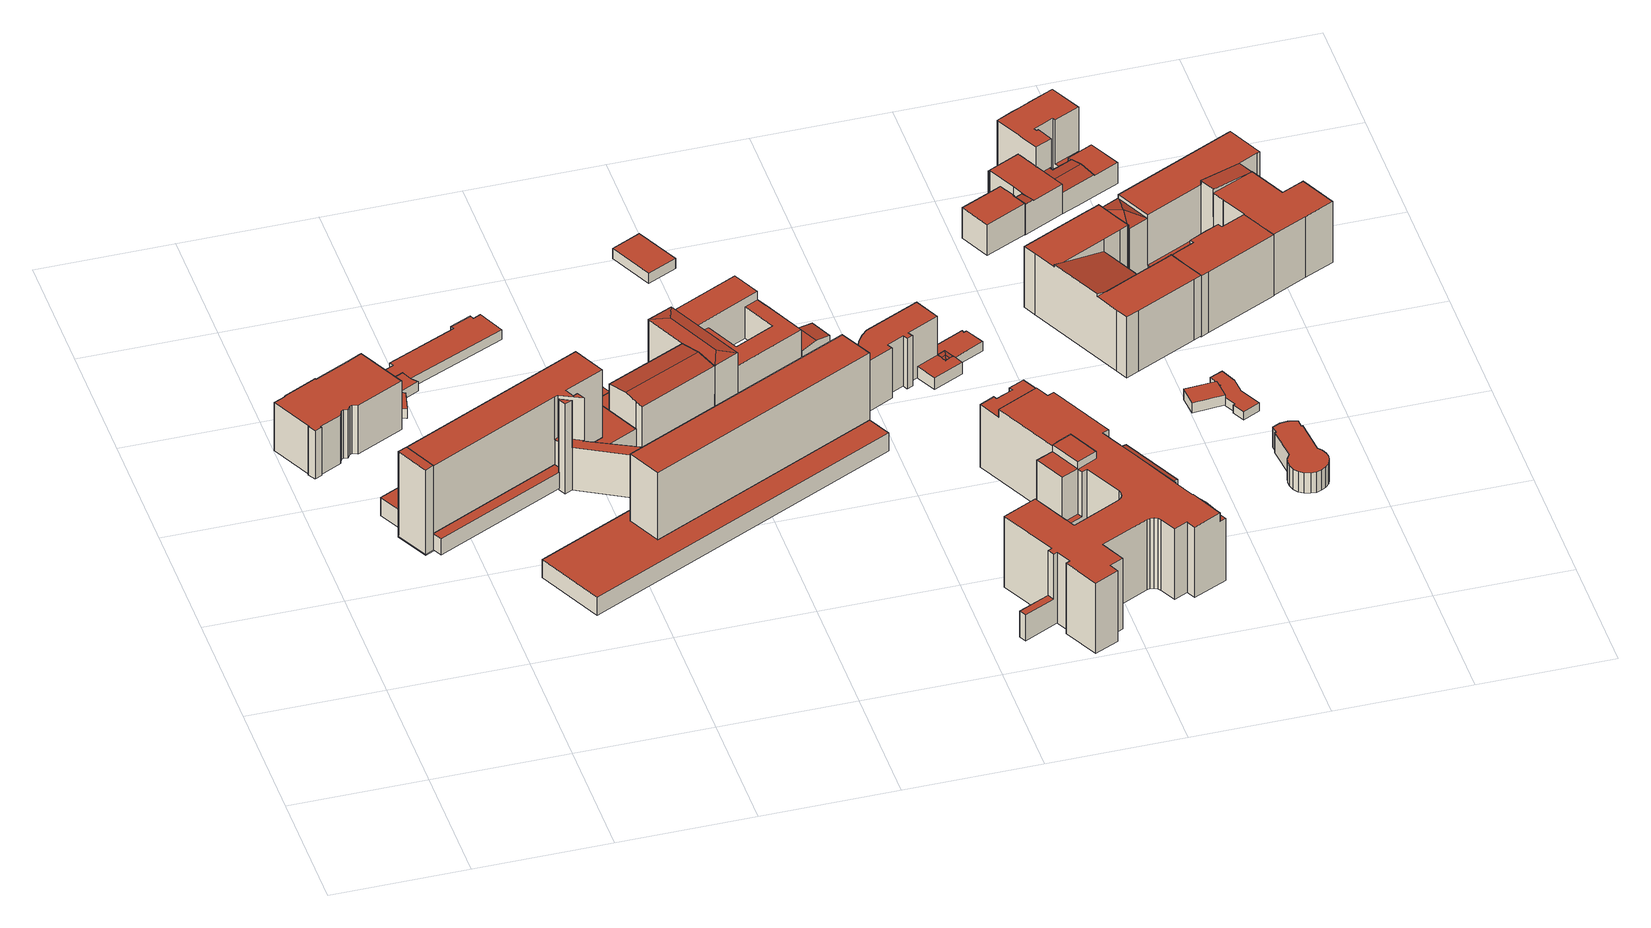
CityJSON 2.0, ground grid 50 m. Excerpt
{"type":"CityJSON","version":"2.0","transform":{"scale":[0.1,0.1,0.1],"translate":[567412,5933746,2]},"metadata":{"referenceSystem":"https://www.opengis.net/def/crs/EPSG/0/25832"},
"CityObjects":{
"building1":{"type":"Building","attributes":{"Gemeindeschluessel":"02000000","Geometrietyp2DReferenz":"3000","function":"51009_1610","roofType":"1000","measuredHeight":36.03},"geometry":[{"type":"MultiSurface","lod":"2","boundaries":[[[0,1,2,3]],[[4,5,6,7]],[[4,3,2,5]],[[5,2,1,6]],[[6,1,0,7]],[[7,0,3,4]]],"semantics":{"surfaces":[{"type":"RoofSurface"},{"type":"GroundSurface"},{"type":"WallSurface"}],"values":[0,1,2,2,2,2]}}]},
"building2":{"type":"Building","attributes":{"Gemeindeschluessel":"02000000","Geometrietyp2DReferenz":"3000","function":"31001_2010","roofType":"1000","measuredHeight":20.68,"storeysAboveGround":5},"geometry":[{"type":"MultiSurface","lod":"2","boundaries":[[[8,9,10,11]],[[12,13,14,15]],[[13,12,16,17]],[[18,19,17,16]],[[18,20,21,19]],[[21,20,22,23]],[[22,24,25,23]],[[24,26,27,25]],[[26,28,29,27]],[[30,31,29,28]],[[30,32,33,31]],[[32,34,35,33]],[[11,10,35,34]],[[9,8,36,37]],[[38,37,36,39]],[[40,38,39,41]],[[42,40,41,43]],[[42,43,44,45]],[[46,45,44,47]],[[48,49,46,47]],[[14,49,48,15]],[[8,11,34,32,30,28,26,24,22,20,18,16,12,15,48,47,44,43,41,39,36]],[[10,9,37,38,40,42,45,46,49,14,13,17,19,21,23,25,27,29,31,33,35]]],"semantics":{"surfaces":[{"type":"WallSurface"},{"type":"GroundSurface"},{"type":"RoofSurface"}],"values":[0,0,0,0,0,0,0,0,0,0,0,0,0,0,0,0,0,0,0,0,0,1,2]}}]},
"building3":{"type":"Building","attributes":{"Gemeindeschluessel":"02000000","Geometrietyp2DReferenz":"3000","function":"31001_2100","roofType":"1000","measuredHeight":6.89,"storeysAboveGround":1},"geometry":[{"type":"MultiSurface","lod":"2","boundaries":[[[50,51,52,53,54,55]],[[56,57,58,59,60,61]],[[56,53,52,57]],[[57,52,51,58]],[[58,51,50,59]],[[60,55,54,61]],[[56,61,54,53]],[[60,59,50,55]]],"semantics":{"surfaces":[{"type":"RoofSurface"},{"type":"GroundSurface"},{"type":"WallSurface"}],"values":[0,1,2,2,2,2,2,2]}}]},
"building4":{"type":"Building","attributes":{"Gemeindeschluessel":"02000000","Geometrietyp2DReferenz":"3000","function":"51009_1610","roofType":"1000","measuredHeight":4.12},"geometry":[{"type":"MultiSurface","lod":"2","boundaries":[[[62,63,64,65]],[[66,67,68,69]],[[70,71,72,73]],[[74,75,76,77]],[[78,79,80,81]],[[70,73,74,77,62,65,66,69,82,83,78,81]],[[76,75,72,71,80,79,84,85,68,67,64,63]],[[76,63,62,77]],[[84,79,78,83]],[[85,84,83,82]],[[72,75,74,73]],[[80,71,70,81]],[[68,85,82,69]],[[64,67,66,65]]],"semantics":{"surfaces":[{"type":"WallSurface"},{"type":"GroundSurface"},{"type":"RoofSurface"}],"values":[0,0,0,0,0,1,2,0,0,0,0,0,0,0]}}]},
"building5":{"type":"Building","attributes":{"Gemeindeschluessel":"02000000","Geometrietyp2DReferenz":"3000","function":"31001_2460","roofType":"1000","measuredHeight":7.8,"storeysAboveGround":1},"geometry":[{"type":"MultiSurface","lod":"2","boundaries":[[[86,87,88,89]],[[89,88,90,91]],[[91,90,92,93]],[[94,95,96,97]],[[97,96,98,99]],[[95,94,100,101]],[[102,103,99,98]],[[103,102,87,86]],[[104,105,106,107]],[[108,104,107,100,94,97,99,103,86,89,91,93]],[[106,105,109,92,90,88,87,102,98,96,95,101]],[[109,105,104,108]],[[92,109,108,93]],[[106,101,100,107]]],"semantics":{"surfaces":[{"type":"WallSurface"},{"type":"GroundSurface"},{"type":"RoofSurface"}],"values":[0,0,0,0,0,0,0,0,0,1,2,0,0,0]}}]},
"building6":{"type":"Building","attributes":{"Gemeindeschluessel":"02000000","Geometrietyp2DReferenz":"3000","function":"31001_2010","roofType":"1000","measuredHeight":38.41,"storeysAboveGround":11},"geometry":[{"type":"MultiSurface","lod":"2","boundaries":[[[110,111,112,113,114]],[[115,3,2,116]],[[117,0,3,115]],[[118,119,120,121]],[[122,113,112,123]],[[124,111,110,125]],[[125,110,114,126]],[[127,128,129,130]],[[131,132,133,134]],[[134,133,135,136]],[[137,138,119,118]],[[139,140,141,142]],[[143,144,141,140,137,118,121,145,122,123,146]],[[147,148,0,117]],[[142,141,144,149,150,151]],[[152,153,154,143,146,155]],[[128,127,116,2]],[[152,155,124,125,126,156,147,117,115,116,127,130,157,131,134,136,139,142,151]],[[158,129,128,2,3,0,148,120,119,138,135,133,132]],[[149,144,143,154]],[[153,152,151,150]],[[139,136,135,138,137,140]],[[124,155,146,123,112,111]],[[156,126,114,113,122,145]],[[147,156,145,121,120,148]],[[158,132,131,157]],[[129,158,157,130]],[[153,150,149,154]]],"semantics":{"surfaces":[{"type":"RoofSurface"},{"type":"WallSurface"},{"type":"GroundSurface"}],"values":[0,1,1,1,1,1,1,1,1,1,1,1,0,1,1,1,1,2,0,1,1,1,1,1,1,1,1,0]}}]},
"building7":{"type":"Building","attributes":{"Gemeindeschluessel":"02000000","Geometrietyp2DReferenz":"3000","function":"31001_2131","roofType":"1000","measuredHeight":4.23,"storeysAboveGround":1},"geometry":[{"type":"MultiSurface","lod":"2","boundaries":[[[159,160,161,162]],[[163,164,165,166]],[[167,168,169,170]],[[171,172,173,78]],[[69,174,175,66]],[[176,177,178,179]],[[83,82,69,66,180,159,162,163,166,181,176,179,167,170,171,78]],[[182,175,174,183,184,173,172,169,168,178,177,185,165,164,161,160]],[[173,184,83,78]],[[169,172,171,170]],[[178,168,167,179]],[[185,177,176,181]],[[183,174,69,82]],[[184,183,82,83]],[[165,185,181,166]],[[175,182,180,66]],[[182,160,159,180]],[[161,164,163,162]]],"semantics":{"surfaces":[{"type":"WallSurface"},{"type":"GroundSurface"},{"type":"RoofSurface"}],"values":[0,0,0,0,0,0,1,2,0,0,0,0,0,0,0,0,0,0]}}]},
"building8":{"type":"Building","attributes":{"Gemeindeschluessel":"02000000","Geometrietyp2DReferenz":"3000","function":"31001_2080","roofType":"1000","measuredHeight":3.86,"storeysAboveGround":1},"geometry":[{"type":"MultiSurface","lod":"2","boundaries":[[[186,187,188,189]],[[97,190,191,99]],[[97,189,188,190]],[[190,188,187,191]],[[191,187,186,99]],[[99,186,189,97]]],"semantics":{"surfaces":[{"type":"RoofSurface"},{"type":"GroundSurface"},{"type":"WallSurface"}],"values":[0,1,2,2,2,2]}}]},
"building9":{"type":"Building","attributes":{"Gemeindeschluessel":"02000000","Geometrietyp2DReferenz":"3000","function":"31001_2460","roofType":"1000","measuredHeight":3.66,"storeysAboveGround":1},"geometry":[{"type":"MultiSurface","lod":"2","boundaries":[[[192,193,194,195]],[[196,197,198,199]],[[196,195,194,197]],[[197,194,193,198]],[[198,193,192,199]],[[199,192,195,196]]],"semantics":{"surfaces":[{"type":"RoofSurface"},{"type":"GroundSurface"},{"type":"WallSurface"}],"values":[0,1,2,2,2,2]}}]},
"building10":{"type":"Building","attributes":{"Gemeindeschluessel":"02000000","Geometrietyp2DReferenz":"3000","function":"31001_2460","roofType":"1000","measuredHeight":7.57,"storeysAboveGround":2},"geometry":[{"type":"MultiSurface","lod":"2","boundaries":[[[200,201,202,203]],[[204,205,206,207]],[[203,202,208,209]],[[205,204,210,211]],[[207,206,212,213]],[[201,200,214,215]],[[214,200,203,209,210,204,207,213]],[[212,206,205,211,208,202,201,215]],[[208,211,210,209]],[[212,215,214,213]]],"semantics":{"surfaces":[{"type":"WallSurface"},{"type":"GroundSurface"},{"type":"RoofSurface"}],"values":[0,0,0,0,0,0,1,2,0,0]}}]},
"building11":{"type":"Building","attributes":{"Gemeindeschluessel":"02000000","Geometrietyp2DReferenz":"3000","function":"31001_2010","roofType":"3100","measuredHeight":19.85,"storeysAboveGround":5},"geometry":[{"type":"MultiSurface","lod":"2","boundaries":[[[216,217,218,219,220]],[[221,219,218,222]],[[223,224,220,219,221]],[[225,217,216,226]],[[226,216,220,224]],[[218,217,225,227,222]],[[226,224,223,227,225]],[[223,221,222,227]]],"semantics":{"surfaces":[{"type":"GroundSurface"},{"type":"WallSurface"},{"type":"RoofSurface"}],"values":[0,1,1,1,1,1,2,2]}}]},
"building12":{"type":"Building","attributes":{"Gemeindeschluessel":"02000000","Geometrietyp2DReferenz":"3000","function":"31001_2020","roofType":"1000","measuredHeight":35.95,"storeysAboveGround":11},"geometry":[{"type":"MultiSurface","lod":"2","boundaries":[[[228,229,230,231]],[[229,228,232,233]],[[231,230,234,235]],[[235,234,233,232]],[[235,232,228,231]],[[233,234,230,229]]],"semantics":{"surfaces":[{"type":"WallSurface"},{"type":"GroundSurface"},{"type":"RoofSurface"}],"values":[0,0,0,0,1,2]}}]},
"building13":{"type":"Building","attributes":{"Gemeindeschluessel":"02000000","Geometrietyp2DReferenz":"3000","function":"31001_2010","roofType":"3200","measuredHeight":20.26,"storeysAboveGround":5},"geometry":[{"type":"MultiSurface","lod":"2","boundaries":[[[236,237,238]],[[239,240,236,238]],[[237,236,240,241,242]],[[241,240,239]],[[243,238,237,244]],[[245,243,244,246]],[[246,244,237,242]],[[245,246,242,241,239]],[[243,245,239,238]]],"semantics":{"surfaces":[{"type":"RoofSurface"},{"type":"WallSurface"},{"type":"GroundSurface"}],"values":[0,0,0,0,1,2,1,1,1]}}]},
"building14":{"type":"Building","attributes":{"Gemeindeschluessel":"02000000","Geometrietyp2DReferenz":"3000","function":"31001_2010","roofType":"1000","measuredHeight":17.12,"storeysAboveGround":5},"geometry":[{"type":"MultiSurface","lod":"2","boundaries":[[[247,248,249,250]],[[251,244,252,253]],[[244,249,248,252]],[[252,248,247,253]],[[251,250,249,244]],[[251,253,247,250]]],"semantics":{"surfaces":[{"type":"RoofSurface"},{"type":"GroundSurface"},{"type":"WallSurface"}],"values":[0,1,2,2,2,2]}}]},
"building15":{"type":"Building","attributes":{"Gemeindeschluessel":"02000000","Geometrietyp2DReferenz":"3000","function":"31001_2010","roofType":"1000","measuredHeight":13.27,"storeysAboveGround":4},"geometry":[{"type":"MultiSurface","lod":"2","boundaries":[[[254,255,256,257]],[[258,259,260,261]],[[262,263,260,259,264,265,266,256,255]],[[267,254,257,268,269,270,258,261,271]],[[267,271,263,262]],[[270,269,265,264]],[[271,261,260,263]],[[258,270,264,259]],[[269,268,266,265]],[[254,267,262,255]],[[268,257,256,266]]],"semantics":{"surfaces":[{"type":"WallSurface"},{"type":"RoofSurface"},{"type":"GroundSurface"}],"values":[0,0,1,2,0,0,0,0,0,0,0]}}]},
"building16":{"type":"Building","attributes":{"Gemeindeschluessel":"02000000","Geometrietyp2DReferenz":"3000","function":"31001_2130","roofType":"1000","measuredHeight":4.2,"storeysAboveGround":1},"geometry":[{"type":"MultiSurface","lod":"2","boundaries":[[[272,273,274,275]],[[276,277,278,279]],[[276,275,274,277]],[[277,274,273,278]],[[278,273,272,279]],[[279,272,275,276]]],"semantics":{"surfaces":[{"type":"RoofSurface"},{"type":"GroundSurface"},{"type":"WallSurface"}],"values":[0,1,2,2,2,2]}}]},
"building17":{"type":"Building","attributes":{"Gemeindeschluessel":"02000000","Geometrietyp2DReferenz":"3000","function":"31001_2140","roofType":"1000","measuredHeight":5.61,"storeysAboveGround":1},"geometry":[{"type":"MultiSurface","lod":"2","boundaries":[[[280,281,282,252]],[[280,283,284,281]],[[284,283,285,286]],[[282,286,285,252]],[[280,252,285,283]],[[282,281,284,286]]],"semantics":{"surfaces":[{"type":"WallSurface"},{"type":"GroundSurface"},{"type":"RoofSurface"}],"values":[0,0,0,0,1,2]}}]},
"building18":{"type":"Building","attributes":{"Gemeindeschluessel":"02000000","Geometrietyp2DReferenz":"3000","function":"31001_2140","roofType":"3100","measuredHeight":4.03,"storeysAboveGround":1},"geometry":[{"type":"MultiSurface","lod":"2","boundaries":[[[287,288,289,290]],[[288,291,292,289]],[[293,287,290,294]],[[295,292,291,296]],[[296,291,288,287,293]],[[294,290,289,292,295]],[[294,295,296,293]]],"semantics":{"surfaces":[{"type":"RoofSurface"},{"type":"WallSurface"},{"type":"GroundSurface"}],"values":[0,0,1,1,1,1,2]}}]},
"building19":{"type":"Building","attributes":{"Gemeindeschluessel":"02000000","Geometrietyp2DReferenz":"3000","function":"31001_2100","roofType":"1000","measuredHeight":21.52,"storeysAboveGround":6},"geometry":[{"type":"MultiSurface","lod":"2","boundaries":[[[297,298,299,300]],[[298,297,301,302]],[[303,304,305,306]],[[307,308,304,303]],[[307,309,310,308]],[[310,309,311,312]],[[311,313,314,312]],[[315,316,314,313]],[[315,317,318,316]],[[318,317,302,301]],[[319,300,299,320]],[[321,319,320,322]],[[323,321,322,324]],[[325,323,324,326]],[[327,325,326,328]],[[305,327,328,306]],[[298,302,317,315,313,311,309,307,303,306,328,326,324,322,320,299]],[[301,297,300,319,321,323,325,327,305,304,308,310,312,314,316,318]]],"semantics":{"surfaces":[{"type":"WallSurface"},{"type":"GroundSurface"},{"type":"RoofSurface"}],"values":[0,0,0,0,0,0,0,0,0,0,0,0,0,0,0,0,1,2]}}]},
"building20":{"type":"Building","attributes":{"Gemeindeschluessel":"02000000","Geometrietyp2DReferenz":"3000","function":"31001_2010","roofType":"1000","measuredHeight":33.1,"storeysAboveGround":7},"geometry":[{"type":"MultiSurface","lod":"2","boundaries":[[[329,330,331,332]],[[333,329,332]],[[329,334,330]],[[333,335,334,329]],[[336,337,338,339]],[[340,341,342,343]],[[344,345,346,347]],[[348,349,350,351]],[[352,353,354,355]],[[356,357,358,359]],[[359,358,360,361]],[[362,363,364,365]],[[365,364,366,367]],[[368,369,370,371]],[[372,373,374,375]],[[376,377,378,379]],[[380,381,382,383]],[[384,385,386,387]],[[387,386,388,389]],[[389,388,390,391]],[[341,392,393,342]],[[394,395,396,397]],[[397,396,398,399]],[[399,398,400,401]],[[346,402,403,347]],[[348,332,331,349]],[[338,335,333,339]],[[404,405,377,376,406,407,363,362]],[[408,350,349,331,330,334,335,338,337,409]],[[410,411,412,360,358,357,374,373,413,414,415,416,417,400,398,396,395,418,419,420,421,422,423,424,425,426,427,428,429,430,431,406,376,379,432,393,392,390,388,386,385,433,434,435,354,353,436]],[[437,438,394,397,399,401,439,440,441,442,443,372,375,356,359,361,444,445,446,447,352,355,448,449,450,384,387,389,391,451,452,404,362,365,367,368,371,380,383,453,454,455,456,457,458,459,460,461,462,408,409]],[[463,464,465,466]],[[467,382,381,370,369,366,364,363,407]],[[463,466,445,444]],[[447,446,410,436]],[[465,464,412,411]],[[356,375,374,357]],[[449,448,435,434]],[[454,453,467,431,430]],[[468,452,451,340,343,469]],[[441,440,416,415]],[[458,457,427,426]],[[470,425,424,344,347,403]],[[402,346,345,460,459,471]],[[421,420,336,339,333,332,348,351]],[[437,409,337,336,420,419]],[[438,437,419,418]],[[408,462,422,421,351,350]],[[462,461,423,422]],[[461,460,345,344,424,423]],[[394,438,418,395]],[[439,401,400,417]],[[459,458,426,425,470,471]],[[440,439,417,416]],[[450,449,434,433]],[[457,456,428,427]],[[456,455,429,428]],[[451,391,390,392,341,340]],[[384,450,433,385]],[[472,473,474,475]],[[476,432,379,378]],[[455,454,430,429]],[[343,342,393,432,476,473,472,469]],[[442,441,415,414]],[[404,452,468,475,474,405]],[[382,467,453,383]],[[370,381,380,371]],[[467,407,406,431]],[[372,443,413,373]],[[443,442,414,413]],[[366,369,368,367]],[[444,361,360,412,464,463]],[[446,445,466,465,411,410]],[[448,355,354,435]],[[352,447,436,353]],[[402,471,470,403]],[[476,378,377,405,474,473]],[[472,475,468,469]]],"semantics":{"surfaces":[{"type":"RoofSurface"},{"type":"WallSurface"},{"type":"GroundSurface"}],"values":[0,0,0,0,0,0,0,0,1,1,1,1,1,1,1,1,1,1,1,1,1,1,1,1,1,1,1,1,1,0,2,0,0,1,1,1,1,1,1,1,1,1,1,1,1,1,1,1,1,1,1,1,1,1,1,1,1,1,1,1,1,1,1,1,1,1,1,1,1,1,1,1,1,1,1,0,0,0]}}]},
"building21":{"type":"Building","attributes":{"Gemeindeschluessel":"02000000","Geometrietyp2DReferenz":"3000","function":"31001_2100","roofType":"1000","measuredHeight":5.17,"storeysAboveGround":1},"geometry":[{"type":"MultiSurface","lod":"2","boundaries":[[[477,478,479,480,481]],[[482,483,479,478]],[[484,485,479,483]],[[485,486,487,488,480,479]],[[481,489,477]],[[482,490,483]],[[491,481,480,492]],[[493,494,495,496]],[[496,495,497,498]],[[483,490,484]],[[486,499,487]],[[492,480,488,500]],[[501,502,503,504,505,506,493,496,498,507]],[[508,509,499,486,484,490,482,477,489,510]],[[497,495,494,511,491,492,500,512]],[[501,507,512,500,488,487]],[[502,501,487,499,509]],[[484,486,485]],[[497,512,507,498]],[[477,482,478]],[[506,505,481,491,511]],[[511,494,493,506]],[[509,508,503,502]],[[508,510,504,503]],[[505,504,510,489,481]]],"semantics":{"surfaces":[{"type":"RoofSurface"},{"type":"WallSurface"},{"type":"GroundSurface"}],"values":[0,0,0,0,1,1,1,1,1,1,1,1,2,0,0,1,1,1,1,1,1,1,1,1,1]}}]},
"building22":{"type":"Building","attributes":{"Gemeindeschluessel":"02000000","Geometrietyp2DReferenz":"3000","function":"31001_2500","roofType":"1000","measuredHeight":13.08,"storeysAboveGround":1},"geometry":[{"type":"MultiSurface","lod":"2","boundaries":[[[513,514,515,516]],[[517,518,519,520]],[[520,519,521,522]],[[517,520,522,513,516,523,524,525]],[[521,519,518,526,527,528,515,514]],[[521,514,513,522]],[[529,525,524,530]],[[517,525,529,531,526,518]],[[532,527,526,531]],[[524,523,528,527,532,530]],[[515,528,523,516]],[[532,531,529,530]]],"semantics":{"surfaces":[{"type":"WallSurface"},{"type":"GroundSurface"},{"type":"RoofSurface"}],"values":[0,0,0,1,2,0,0,0,0,0,0,2]}}]},
"building23":{"type":"Building","attributes":{"Gemeindeschluessel":"02000000","Geometrietyp2DReferenz":"3000","function":"31001_2070","roofType":"1000","measuredHeight":27.09,"storeysAboveGround":8},"geometry":[{"type":"MultiSurface","lod":"2","boundaries":[[[533,534,535,536,537,538]],[[536,539,537]],[[540,541,542,543]],[[544,538,537]],[[534,533,545]],[[534,546,535]],[[547,548,549,550]],[[550,549,551,552]],[[553,554,555,556]],[[556,555,557,558]],[[559,560,561,562]],[[562,561,563,564]],[[564,563,565,566]],[[566,565,567,568]],[[568,567,569,570]],[[571,572,573,574]],[[574,573,575,576]],[[576,575,577,578]],[[578,577,579,580]],[[580,579,581,582]],[[582,581,583,584]],[[584,583,585,586]],[[586,585,587,588]],[[547,550,552,540,543,553,556,558,559,562,564,566,568,570,589,590,571,574,576,578,580,582,584,586,588]],[[554,553,543,542]],[[590,589,539,536,535,546,591]],[[540,552,551,545,533,538,544,541]],[[560,559,558,557]],[[548,547,588,587]],[[572,571,590,591]],[[539,589,570,569]],[[572,591,546,534,545,551,549,548,587,585,583,581,579,577,575,573]],[[569,567,565,563,561,560,557,555,554,542,541,544,537,539]]],"semantics":{"surfaces":[{"type":"RoofSurface"},{"type":"WallSurface"},{"type":"GroundSurface"}],"values":[0,1,1,1,1,1,1,1,1,1,1,1,1,1,1,1,1,1,1,1,1,1,1,2,1,1,1,1,1,1,1,0,0]}}]},
"building24":{"type":"Building","attributes":{"Gemeindeschluessel":"02000000","Geometrietyp2DReferenz":"3000","function":"51009_1610","roofType":"1000","measuredHeight":4.38},"geometry":[{"type":"MultiSurface","lod":"2","boundaries":[[[592,593,594,595]],[[596,597,598,599]],[[596,595,594,597]],[[597,594,593,598]],[[598,593,592,599]],[[599,592,595,596]]],"semantics":{"surfaces":[{"type":"RoofSurface"},{"type":"GroundSurface"},{"type":"WallSurface"}],"values":[0,1,2,2,2,2]}}]},
"building25":{"type":"Building","attributes":{"Gemeindeschluessel":"02000000","Geometrietyp2DReferenz":"3000","function":"31001_2460","roofType":"1000","measuredHeight":13.04,"storeysAboveGround":3},"geometry":[{"type":"MultiSurface","lod":"2","boundaries":[[[600,601,602,603,604]],[[604,603,605,606]],[[603,607,608,605]],[[609,605,608,610,611]],[[611,610,612,613]],[[602,601,614]],[[602,607,603]],[[615,616,617,618]],[[619,606,605,609]],[[620,619,609,611,613,615,618,621,622]],[[612,610,608,607,602,614,623,624,617,616]],[[619,620,600,604,606]],[[620,622,623,614,601,600]],[[612,616,615,613]],[[624,623,622,621]],[[617,624,621,618]]],"semantics":{"surfaces":[{"type":"RoofSurface"},{"type":"WallSurface"},{"type":"GroundSurface"}],"values":[0,0,1,1,1,1,1,1,1,2,0,1,1,1,1,1]}}]},
"building26":{"type":"Building","attributes":{"Gemeindeschluessel":"02000000","Geometrietyp2DReferenz":"3000","function":"31001_2050","roofType":"1000","measuredHeight":8.58,"storeysAboveGround":2},"geometry":[{"type":"MultiSurface","lod":"2","boundaries":[[[625,626,627,628]],[[628,627,629,630]],[[630,629,631,632]],[[632,631,633,634]],[[634,633,635,636]],[[636,635,637,638]],[[638,637,639,640]],[[640,639,641,642]],[[642,641,643,644]],[[644,643,645,646]],[[646,645,647,648]],[[648,647,649,650]],[[650,649,651,652]],[[653,654,655,656]],[[656,655,657,658]],[[658,657,659,660]],[[660,659,661,662]],[[663,664,665,666]],[[666,665,667,668]],[[668,667,626,625]],[[669,670,671,672]],[[671,670,661,659,657,655,654,673,651,649,647,645,643,641,639,637,635,633,631,629,627,626,667,665,664]],[[653,656,658,660,662,669,672,663,666,668,625,628,630,632,634,636,638,640,642,644,646,648,650,652,674]],[[663,672,671,664]],[[669,662,661,670]],[[653,674,673,654]],[[674,652,651,673]]],"semantics":{"surfaces":[{"type":"WallSurface"},{"type":"RoofSurface"},{"type":"GroundSurface"}],"values":[0,0,0,0,0,0,0,0,0,0,0,0,0,0,0,0,0,0,0,0,0,1,2,0,0,0,0]}}]},
"building27":{"type":"Building","attributes":{"Gemeindeschluessel":"02000000","Geometrietyp2DReferenz":"3000","function":"31001_2010","roofType":"1000","measuredHeight":3.44,"storeysAboveGround":1},"geometry":[{"type":"MultiSurface","lod":"2","boundaries":[[[675,676,677,678]],[[678,677,679,680]],[[680,679,681,682]],[[682,681,683,684]],[[684,683,685,686]],[[687,688,689,690]],[[691,692,693,694]],[[693,692,689,688,695,696,685,683,681,679,677,676]],[[675,678,680,682,684,686,697,698,687,690,691,694]],[[698,697,696,695]],[[691,690,689,692]],[[687,698,695,688]],[[675,694,693,676]],[[697,686,685,696]]],"semantics":{"surfaces":[{"type":"WallSurface"},{"type":"RoofSurface"},{"type":"GroundSurface"}],"values":[0,0,0,0,0,0,0,1,2,0,0,0,0,0]}}]},
"building28":{"type":"Building","attributes":{"Gemeindeschluessel":"02000000","Geometrietyp2DReferenz":"3000","function":"31001_2070","roofType":"1000","measuredHeight":21.07,"storeysAboveGround":5},"geometry":[{"type":"MultiSurface","lod":"2","boundaries":[[[699,700,701,702]],[[703,704,705,706,707,708]],[[709,710,711,712]],[[712,711,713,714]],[[715,716,717,718]],[[719,720,721,722]],[[722,721,723,724]],[[701,725,726,702]],[[703,727,728,704]],[[704,728,729,705]],[[699,708,707,700]],[[730,731,717,716,732,713,711,710,733,734,735,736,726,725,737,738,739,740,741,742]],[[743,744,745,746,747,748,749,750,751,752,753,754,755,756,757,758],[759,760,761,762,763,764,709,712,714,765,719,722,724,766,767]],[[709,764,763,762,761,736,735,734,733,710]],[[742,741,740,739,738,737,755,754,753,752,751,750]],[[749,748,747,746,745,768,769,718,717,731,730,742,750]],[[732,716,715,720,719,765,714,713]],[[745,744,743,758,706,705,729,770,768]],[[725,701,700,707,706,758,757,756,755,737]],[[760,759,767,703,708,699,702,726,736,761]],[[723,771,727,703,767,766,724]],[[768,770,729,728,772,769]],[[769,772,728,727,771,723,721,720,715,718]]],"semantics":{"surfaces":[{"type":"RoofSurface"},{"type":"WallSurface"},{"type":"GroundSurface"}],"values":[0,0,1,1,1,1,1,1,1,1,1,0,2,1,1,1,1,1,1,1,1,0,0]}}]},
"building29":{"type":"Building","attributes":{"Gemeindeschluessel":"02000000","Geometrietyp2DReferenz":"3000","function":"31001_1010","roofType":"1000","measuredHeight":25.96,"storeysAboveGround":8},"geometry":[{"type":"MultiSurface","lod":"2","boundaries":[[[773,774,775,776,777,778,779,780,781,782,783,784,785,786,787,788,789,790]],[[791,792,793,794,795,796,797,798,799,800,801,802,803,804,805,806,807,808]],[[799,782,781,800]],[[800,781,780,801]],[[801,780,779,802]],[[802,779,778,803]],[[803,778,777,804]],[[804,777,776,805]],[[805,776,775,806]],[[806,775,774,807]],[[807,774,773,808]],[[791,790,789,792]],[[792,789,788,793]],[[793,788,787,794]],[[794,787,786,795]],[[795,786,785,796]],[[796,785,784,797]],[[797,784,783,798]],[[798,783,782,799]],[[791,808,773,790]]],"semantics":{"surfaces":[{"type":"RoofSurface"},{"type":"GroundSurface"},{"type":"WallSurface"}],"values":[0,1,2,2,2,2,2,2,2,2,2,2,2,2,2,2,2,2,2,2]}}]},
"building30":{"type":"Building","attributes":{"Gemeindeschluessel":"02000000","Geometrietyp2DReferenz":"3000","function":"51009_1610","roofType":"1000","measuredHeight":5.47},"geometry":[{"type":"MultiSurface","lod":"2","boundaries":[[[809,810,811,812,813]],[[814,815,816,817,818]],[[814,813,812,815]],[[815,812,811,816]],[[816,811,810,817]],[[817,810,809,818]],[[818,809,813,814]]],"semantics":{"surfaces":[{"type":"RoofSurface"},{"type":"GroundSurface"},{"type":"WallSurface"}],"values":[0,1,2,2,2,2,2]}}]},
"building31":{"type":"Building","attributes":{"Gemeindeschluessel":"02000000","Geometrietyp2DReferenz":"3000","function":"31001_2070","roofType":"1000","measuredHeight":27.78,"storeysAboveGround":8},"geometry":[{"type":"MultiSurface","lod":"2","boundaries":[[[819,820,821,822,823,824]],[[825,826,827,820,819]],[[828,829,830,821,820]],[[831,832,833,834]],[[835,836,837,838,839,840,841]],[[842,824,823,843]],[[843,823,822,844]],[[845,826,825,846]],[[832,847,848,833]],[[829,849,850,830]],[[847,841,840]],[[838,837,851]],[[831,835,841,847,832]],[[838,852,839]],[[853,854,855,856]],[[856,855,857,858]],[[859,860,861,862]],[[863,864,865,866]],[[867,868,869,870]],[[871,872,873,874]],[[874,873,875,876]],[[877,878,879,880]],[[881,849,829,828,882,883]],[[860,859,844,822,821,830,850]],[[884,885,886,840,839,852]],[[867,870,887,853,856,858,888,889,881,883,877,880,845,846,842,843,844,859,862,863,866,886,885,871,874,876]],[[865,864,861,860,850,849,848,847,840]],[[890,869,868,875,873,872,884,852,838,851,857,855,854]],[[842,846,825,819,824]],[[827,826,845,880,879]],[[889,888,836,835,831,834]],[[884,872,871,885]],[[875,868,867,876]],[[869,890,887,870]],[[861,864,863,862]],[[890,854,853,887]],[[888,858,857,851,837,836]],[[865,840,886,866]],[[881,889,834,833,848,849]],[[878,877,883,882]],[[878,882,828,820,827,879]]],"semantics":{"surfaces":[{"type":"RoofSurface"},{"type":"WallSurface"},{"type":"GroundSurface"}],"values":[0,0,0,0,0,1,1,1,1,1,1,1,1,1,1,1,1,1,1,1,1,1,1,1,1,2,0,0,1,1,1,1,1,1,1,1,1,1,1,1,0]}}]}
},
"vertices":[
[326,1150,381],[358,1166,381],[300,1287,381],[267,1271,381],[267,1271,20],[300,1287,20],[358,1166,20],[326,1150,20],
[441,1824,15],[441,1824,221],[265,1739,221],[265,1739,15],[76,1678,15],[76,1678,221],[0,1834,221],[0,1834,15],[72,1678,15],[72,1678,221],[88,1650,15],[88,1650,221],[114,1662,15],[114,1662,221],[112,1666,15],[112,1666,221],[194,1705,15],[194,1705,221],[201,1726,15],[201,1726,221],[209,1730,15],[209,1730,221],[227,1727,15],[227,1727,221],[236,1742,15],[236,1742,221],[244,1747,15],[244,1747,221],[353,2004,15],[353,2004,221],[346,2001,221],[346,2001,15],[300,1977,221],[300,1977,15],[170,1915,221],[170,1915,15],[168,1919,15],[168,1919,221],[43,1858,221],[43,1858,15],[44,1856,15],[44,1856,221],
[855,1361,91],[853,1365,91],[868,1373,91],[852,1406,91],[358,1166,91],[375,1130,91],[852,1406,22],[868,1373,22],[853,1365,22],[855,1361,22],[375,1130,22],[358,1166,22],
[392,1954,16],[392,1954,57],[389,1959,57],[389,1959,16],[429,1978,16],[429,1978,57],[425,1987,57],[425,1987,16],[478,1967,16],[478,1967,57],[494,1958,57],[494,1958,16],[475,1872,16],[475,1872,57],[431,1890,57],[431,1890,16],[533,2026,16],[533,2026,57],[552,2003,57],[552,2003,16],[434,2026,16],[516,2063,16],[516,2063,57],[434,2026,57],
[932,1398,13],[932,1398,91],[930,1403,91],[930,1403,13],[913,1394,91],[913,1394,13],[897,1428,91],[897,1428,13],[1032,1782,13],[1032,1782,91],[1037,1784,91],[1037,1784,13],[1062,1732,91],[1062,1732,13],[244,1402,13],[244,1402,91],[1167,1512,91],[1167,1512,13],[988,1620,13],[988,1620,91],[300,1287,91],[300,1287,13],[1046,1500,13],[1046,1500,91],
[855,1361,401],[868,1334,401],[895,1347,401],[855,1366,401],[853,1365,401],[267,1271,17],[300,1287,17],[326,1150,17],[864,1411,200],[864,1411,381],[852,1405,381],[852,1405,200],[855,1366,200],[895,1347,200],[868,1334,17],[855,1361,17],[853,1365,17],[988,1620,17],[988,1620,381],[1046,1500,381],[1046,1500,17],[913,1394,17],[913,1394,381],[930,1403,381],[930,1403,17],[932,1398,381],[932,1398,17],[945,1372,200],[945,1372,381],[945,1371,17],[945,1371,200],[940,1369,200],[940,1369,17],[1199,1185,200],[1162,1262,200],[868,1373,200],[896,1347,200],[852,1406,17],[852,1406,381],[1162,1262,203],[1266,1212,203],[1266,1212,17],[1205,1182,17],[1205,1182,203],[1199,1185,203],[896,1347,17],[868,1373,17],[897,1428,17],[897,1428,381],
[361,2009,16],[361,2009,58],[374,2053,58],[374,2053,16],[495,2108,16],[495,2108,58],[487,2124,58],[487,2124,16],[824,2276,16],[824,2276,58],[853,2290,58],[853,2290,16],[898,2190,16],[898,2190,58],[533,2026,58],[425,1987,58],[429,1978,58],[739,2254,16],[739,2254,58],[818,2290,58],[818,2290,16],[384,1957,16],[745,2241,16],[384,1957,58],[434,2026,58],[516,2063,58],[745,2241,58],
[1062,1732,51],[1153,1776,51],[1128,1828,51],[1037,1784,51],[1128,1828,13],[1153,1776,13],
[1109,1634,52],[1201,1677,52],[1153,1776,52],[1062,1732,52],[1062,1732,15],[1153,1776,15],[1201,1677,15],[1109,1634,15],
[1849,1492,21],[1849,1492,97],[1868,1452,97],[1868,1452,21],[1928,1332,21],[1928,1332,97],[1970,1246,97],[1970,1246,21],[1007,1038,97],[1007,1038,21],[1066,915,21],[1066,915,97],[785,674,97],[785,674,21],[666,922,21],[666,922,97],
[1181,1485,17],[1167,1512,17],[1109,1634,17],[1405,1773,17],[1474,1626,17],[1405,1773,204],[1109,1634,204],[1440,1699,216],[1474,1626,204],[1167,1512,208],[1181,1485,204],[1144,1560,216],
[1868,1452,24],[1868,1452,383],[1928,1332,383],[1928,1332,24],[1007,1038,24],[1007,1038,383],[1066,915,383],[1066,915,24],
[1401,1902,215],[1425,1971,205],[1332,1927,205],[1474,1626,205],[1498,1695,215],[1567,1671,205],[1568,1671,205],[1332,1927,13],[1425,1971,13],[1474,1626,13],[1568,1671,13],
[1731,1994,184],[1683,2096,184],[1425,1971,184],[1474,1870,184],[1474,1870,13],[1683,2096,13],[1731,1994,13],
[1474,1870,17],[1474,1870,150],[1531,1897,150],[1531,1897,17],[1731,1994,17],[1731,1994,150],[1749,1957,150],[1749,1957,17],[1568,1671,150],[1826,1796,150],[1680,1969,150],[1741,1843,150],[1592,1770,150],[1568,1671,17],[1592,1770,17],[1741,1843,17],[1680,1969,17],[1826,1796,17],
[1454,2339,59],[1563,2392,59],[1484,2554,59],[1376,2502,59],[1376,2502,17],[1484,2554,17],[1563,2392,17],[1454,2339,17],
[1749,1957,13],[1749,1957,69],[1683,2096,69],[1808,1985,13],[1808,1985,60],[1741,2124,13],[1741,2124,60],
[1833,1808,50],[1889,1834,62],[1851,1915,62],[1795,1889,50],[1944,1860,50],[1907,1941,50],[1833,1808,21],[1795,1889,21],[1907,1941,21],[1944,1860,21],
[2253,1634,236],[2253,1634,21],[2208,1727,21],[2208,1727,236],[2135,1576,236],[2135,1576,21],[1946,1483,21],[1946,1483,236],[1944,1509,236],[1944,1509,21],[1956,1463,21],[1956,1463,236],[2060,1514,21],[2060,1514,236],[2050,1534,21],[2050,1534,236],[2114,1565,21],[2114,1565,236],[2122,1548,21],[2122,1548,236],[2144,1558,21],[2144,1558,236],[2006,1630,236],[2006,1630,21],[1983,1608,236],[1983,1608,21],[1965,1583,236],[1965,1583,21],[1954,1559,236],[1954,1559,21],[1947,1534,236],[1947,1534,21],
[2807,336,310],[2798,383,290],[2797,385,290],[2774,374,290],[2817,287,290],[2839,300,290],[2840,298,290],[2833,254,283],[2856,265,283],[2840,298,283],[2817,287,283],[2389,564,128],[2453,595,128],[2443,614,128],[2380,583,128],[2736,453,128],[2759,464,128],[2752,479,128],[2729,468,128],[2774,374,128],[2797,385,128],[2797,386,128],[2774,375,128],[2262,502,18],[2262,502,319],[2329,363,319],[2329,363,18],[2263,142,18],[2263,142,319],[2277,149,319],[2277,149,18],[2251,204,319],[2251,204,18],[2239,1081,18],[2239,1081,284],[2296,1109,284],[2296,1109,18],[2302,1096,284],[2302,1096,18],[2366,1127,18],[2366,1127,284],[2359,1140,284],[2359,1140,18],[2417,53,18],[2417,53,319],[2328,10,319],[2328,10,18],[2406,738,319],[2406,738,349],[2463,765,349],[2463,765,319],[2416,1167,18],[2416,1167,284],[2457,1084,284],[2457,1084,18],[2543,435,18],[2543,435,319],[2545,449,319],[2545,449,18],[2542,462,319],[2542,462,18],[2472,604,319],[2472,604,18],[2453,595,319],[2443,614,319],[2663,214,18],[2663,214,319],[2634,274,319],[2634,274,18],[2626,284,319],[2626,284,18],[2614,291,319],[2614,291,18],[2752,479,308],[2729,468,313],[2407,737,18],[2407,737,349],[2280,997,319],[2280,997,284],[2797,386,18],[2856,265,18],[2238,230,319],[2224,223,319],[2236,197,319],[2401,87,319],[2452,112,319],[2408,202,319],[2587,289,319],[2600,293,319],[2714,239,319],[2730,205,319],[2833,254,319],[2774,375,319],[2773,374,319],[2735,452,319],[2736,453,319],[2616,698,319],[2615,698,319],[2577,776,319],[2601,788,319],[2482,1033,319],[2458,1021,319],[2433,1072,319],[2518,651,319],[2537,424,319],[2526,416,319],[2346,328,319],[2135,440,319],[2730,205,18],[2714,239,18],[2600,293,18],[2587,289,18],[2408,202,18],[2452,112,18],[2401,87,18],[2122,142,18],[2109,168,18],[2238,230,18],[2135,440,18],[2346,328,18],[2526,416,18],[2537,424,18],[2389,564,18],[2324,697,18],[2433,1072,18],[2458,1021,18],[2482,1033,18],[2601,788,18],[2577,776,18],[2615,698,18],[2639,709,18],[2759,464,18],[2735,452,18],[2773,374,18],[2122,142,128],[2236,197,128],[2224,223,128],[2109,168,128],[2433,1072,284],[2324,697,321],[2380,583,321],[2616,698,313],[2639,709,308],[2443,614,321],[2443,614,349],[2388,728,349],[2388,728,321],[2518,651,349],
[2259,1621,72],[2262,1615,73],[2278,1623,73],[2284,1650,70],[2253,1634,70],[2265,1609,72],[2271,1596,70],[2282,1602,72],[2287,1604,73],[2292,1607,72],[2302,1612,70],[2303,1612,70],[2253,1634,72],[2271,1596,72],[2253,1634,62],[2284,1650,62],[2372,1746,22],[2372,1746,62],[2376,1737,62],[2376,1737,22],[2386,1741,62],[2386,1741,22],[2302,1612,72],[2303,1612,62],[2302,1612,22],[2322,1571,22],[2210,1516,22],[2171,1594,22],[2253,1634,22],[2232,1678,22],[2421,1670,22],[2210,1516,72],[2322,1571,72],[2171,1594,72],[2232,1678,62],[2421,1670,62],
[2529,2276,17],[2529,2276,148],[2683,2350,148],[2683,2350,17],[2711,2289,17],[2711,2289,148],[2736,2237,148],[2736,2237,17],[2583,2163,148],[2583,2163,17],[2694,2325,17],[2728,2342,17],[2745,2304,17],[2713,2289,148],[2695,2326,148],[2694,2325,148],[2745,2304,50],[2728,2342,50],[2713,2289,50],[2695,2326,50],
[2782,1540,284],[2816,1556,273],[2982,1637,222],[2890,1828,222],[2725,1749,273],[2690,1732,284],[2890,1828,273],[2647,1820,13],[2647,1820,273],[2625,1867,273],[2625,1867,13],[2690,1732,273],[2782,1540,273],[2982,1637,273],[2893,1428,13],[2893,1428,273],[2847,1406,273],[2847,1406,13],[2825,1451,273],[2825,1451,13],[2867,1984,13],[2867,1984,273],[2924,2010,273],[2924,2010,13],[2927,2012,273],[2927,2012,13],[2964,1935,13],[2964,1935,273],[2964,1934,273],[2964,1934,13],[2992,1878,273],[2992,1878,13],[2991,1878,273],[2991,1878,13],[2989,1877,273],[2989,1877,13],[2958,1861,273],[2958,1861,13],[3055,1671,13],[3055,1671,273],[3082,1684,273],[3082,1684,13],[3084,1686,273],[3084,1686,13],[3094,1664,273],[3094,1664,13],[3111,1629,273],[3111,1629,13],[3140,1570,273],[3140,1570,13],[3143,1564,273],[3143,1564,13],[3149,1551,273],[3149,1551,13],[3120,1537,273],[3120,1537,13],[2890,1828,13],[2982,1636,13],[2982,1636,273],
[2999,1149,69],[3117,1159,69],[3110,1237,69],[2993,1228,69],[2993,1228,25],[3110,1237,25],[3117,1159,25],[2999,1149,25],
[2736,2237,145],[2769,2253,145],[2754,2285,140],[2745,2303,137],[2712,2287,137],[2745,2304,137],[2711,2289,137],[2745,2303,140],[2745,2304,140],[2745,2304,15],[2728,2342,140],[2728,2342,15],[2676,2448,140],[2676,2448,15],[2769,2253,140],[2673,2447,15],[2673,2447,140],[2671,2450,140],[2671,2450,15],[2711,2289,15],[2736,2237,15],[2792,2508,15],[2888,2310,15],[2888,2310,140],[2792,2508,140],
[3200,703,24],[3200,703,110],[3206,724,110],[3206,724,24],[3217,742,110],[3217,742,24],[3205,869,110],[3205,869,24],[3210,869,110],[3210,869,24],[3207,899,110],[3207,899,24],[3235,912,110],[3235,912,24],[3264,915,110],[3264,915,24],[3297,907,110],[3297,907,24],[3299,878,110],[3299,878,24],[3304,878,110],[3304,878,24],[3317,749,110],[3317,749,24],[3330,734,110],[3330,734,24],[3338,715,110],[3338,715,24],[3338,675,24],[3338,675,110],[3330,657,110],[3330,657,24],[3316,642,110],[3316,642,24],[3299,631,110],[3299,631,24],[3279,625,110],[3279,625,24],[3221,645,24],[3221,645,110],[3208,662,110],[3208,662,24],[3201,682,110],[3201,682,24],[3258,626,24],[3258,626,110],[3238,633,110],[3238,633,24],[3341,695,110],[3341,695,24],
[3155,1068,23],[3155,1068,57],[3132,1114,57],[3132,1114,23],[3138,1117,57],[3138,1117,23],[3110,1172,57],[3110,1172,23],[3088,1171,57],[3088,1171,23],[3084,1223,57],[3084,1223,23],[3148,1298,23],[3148,1298,57],[3173,1240,57],[3173,1240,23],[3178,1181,23],[3178,1181,57],[3219,1100,57],[3219,1100,23],[3099,1276,57],[3121,1226,57],[3121,1226,23],[3099,1276,23],
[2960,2488,36],[3055,2534,36],[3027,2592,36],[2932,2547,36],[2968,2472,101],[2989,2430,101],[3017,2372,101],[3112,2417,101],[3055,2534,101],[2960,2488,101],[2852,2522,13],[2852,2522,224],[2857,2512,224],[2857,2512,13],[2864,2515,224],[2864,2515,13],[2892,2455,103],[2892,2455,224],[2831,2426,224],[2831,2426,103],[2892,2455,13],[2892,2455,104],[2885,2452,104],[2885,2452,13],[2892,2436,106],[2892,2436,13],[3027,2592,224],[2932,2547,224],[2968,2472,106],[2989,2430,113],[3017,2372,104],[2792,2508,224],[2803,2484,224],[2864,2514,224],[2859,2526,224],[2885,2538,224],[2926,2558,224],[2927,2558,224],[2970,2709,224],[2877,2664,224],[2875,2663,224],[2835,2644,224],[2808,2631,224],[2747,2601,224],[3017,2372,13],[2949,2339,13],[2888,2310,13],[2860,2368,13],[2831,2426,13],[2803,2484,13],[2792,2508,13],[2747,2601,13],[2808,2631,13],[2835,2644,13],[2875,2663,13],[2877,2664,13],[2970,2709,13],[3027,2592,13],[3055,2534,13],[3112,2417,13],[2960,2488,13],[2932,2547,13],[2927,2558,13],[2926,2558,13],[2885,2538,13],[2859,2526,13],[2864,2514,13],[2900,2440,13],[2968,2472,13],[2888,2310,104],[2860,2368,113],[2949,2339,104],[2900,2440,106],[2921,2397,113],
[3380,1827,270],[3380,1828,270],[3289,1785,270],[3281,1801,270],[3236,1780,270],[3167,1746,270],[3175,1730,270],[3115,1701,270],[3087,1687,270],[3084,1686,270],[3094,1664,270],[3111,1629,270],[3140,1570,270],[3143,1564,270],[3149,1551,270],[3180,1566,270],[3444,1694,270],[3444,1695,270],[3444,1695,10],[3444,1694,10],[3180,1566,10],[3149,1551,10],[3143,1564,10],[3140,1570,10],[3111,1629,10],[3094,1664,10],[3084,1686,10],[3087,1687,10],[3115,1701,10],[3175,1730,10],[3167,1746,10],[3236,1780,10],[3281,1801,10],[3289,1785,10],[3380,1828,10],[3380,1827,10],
[3206,1912,69],[3227,1870,69],[3335,1922,69],[3313,1966,69],[3206,1914,69],[3206,1914,14],[3313,1966,14],[3335,1922,14],[3227,1870,14],[3206,1912,14],
[2927,2011,254],[2998,1964,273],[3006,2050,254],[2957,2026,254],[2930,2013,254],[2927,2012,254],[2964,1935,254],[2964,1934,254],[2991,1880,254],[3069,1917,254],[3070,1918,253],[3006,2050,253],[3313,1965,56],[3286,2021,56],[3070,1917,56],[3097,1862,56],[3313,1965,289],[3313,1966,288],[3313,1965,288],[3457,2034,271],[3470,2040,269],[3442,2097,269],[3286,2021,289],[2927,2012,11],[2930,2013,11],[2957,2026,11],[2964,1934,11],[2964,1935,11],[3286,2021,269],[3070,1917,269],[3070,1918,269],[3006,2050,269],[3313,1965,271],[3470,2040,271],[3380,1828,11],[3380,1828,271],[3335,1922,271],[3335,1922,11],[3334,1922,271],[3334,1922,11],[3453,2266,11],[3453,2266,269],[3461,2270,269],[3461,2270,11],[3525,2137,11],[3525,2137,269],[3516,2133,269],[3516,2133,11],[3572,1757,11],[3572,1757,271],[3444,1695,271],[3444,1695,11],[3610,1938,11],[3610,1938,271],[3619,1942,271],[3619,1942,11],[3683,1810,271],[3683,1810,11],[2995,1879,11],[2995,1879,253],[2992,1878,253],[2992,1878,11],[3070,1918,11],[2994,1881,254],[2994,1881,11],[3536,1903,271],[3536,1903,11],[3442,2097,11],[3380,1827,11],[3313,1966,11],[3097,1862,11],[3380,1827,271]
]}
